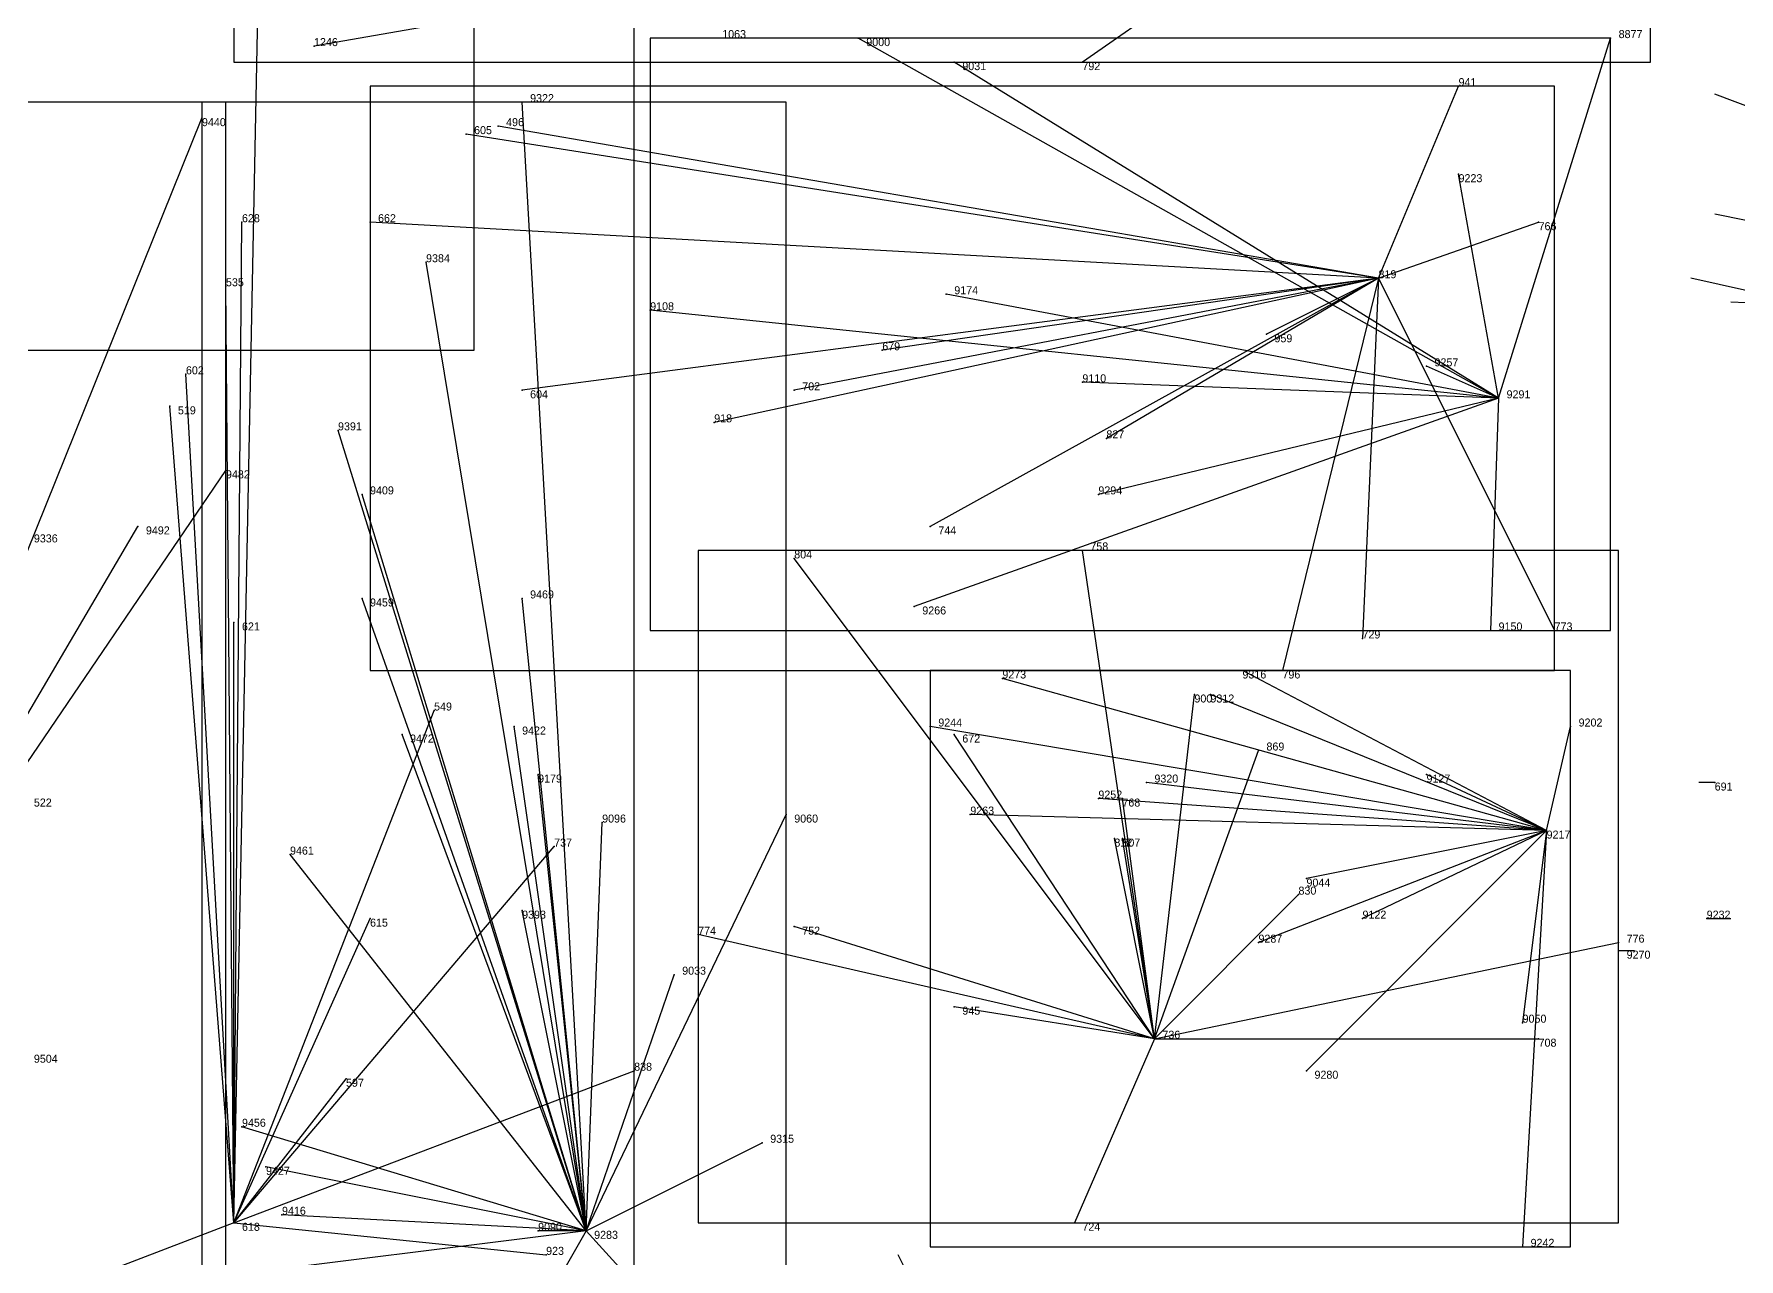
# Model space of a CAD drawing. Extents: x -0.07 to 1.1, y -0.07 to 1.1.
# Drawn here: x 0.695 to 0.908, y 0.1025 to 0.2555 of the extents above; entities that cross this region are included whole.
import ezdxf

# ---------------------------------------------------------------- set-up
doc = ezdxf.new("R2010")
doc.units = 0
for name, color, linetype in [('Clients', 3, 'CONTINUOUS'), ('Facilities', 3, 'CONTINUOUS'), ('Facilities_lines', 3, 'CONTINUOUS'), ('Min_max_boxes', 1, 'CONTINUOUS'), ('Normals', 1, 'CONTINUOUS'), ('Source_points', 5, 'CONTINUOUS'), ('Text', 3, 'CONTINUOUS')]:
    doc.layers.add(name, color=color, linetype=linetype)

msp = doc.modelspace()

# ---------------------------------------------------------------- linework, layer by layer
at = {"layer": 'Clients', "color": 5}
for p in [(0.73, 0.254), (0.798, 0.255, 1), (0.892, 0.255, 1), (0.81, 0.252, 1), (0.826, 0.252), (0.873, 0.249), (0.716, 0.245, 1), (0.756, 0.247, 1), (0.749, 0.243), (0.753, 0.244), (0.873, 0.238, 1), (0.721, 0.232), (0.737, 0.232), (0.883, 0.232), (0.744, 0.227, 1), (0.719, 0.224), (0.809, 0.223, 1), (0.772, 0.221, 1), (0.849, 0.218), (0.801, 0.216), (0.869, 0.214, 1), (0.714, 0.213), (0.756, 0.211), (0.79, 0.211), (0.826, 0.212, 1), (0.712, 0.209), (0.78, 0.207), (0.733, 0.206, 1), (0.829, 0.205), (0.719, 0.201, 1), (0.736, 0.198, 1), (0.828, 0.198, 1), (0.708, 0.194, 1), (0.807, 0.194), (0.79, 0.19), (0.826, 0.191), (0.736, 0.185, 1), (0.756, 0.185, 1), (0.805, 0.184, 1), (0.72, 0.182), (0.861, 0.18), (0.877, 0.181, 1), (0.885, 0.181), (0.816, 0.175, 1), (0.846, 0.176, 1), (0.851, 0.176), (0.84, 0.173), (0.842, 0.173, 1), (0.745, 0.171), (0.755, 0.169, 1), (0.807, 0.169, 1), (0.887, 0.169, 1), (0.741, 0.168, 1), (0.81, 0.168), (0.848, 0.166), (0.758, 0.163, 1), (0.834, 0.162, 1), (0.869, 0.163, 1), (0.828, 0.16, 1), (0.831, 0.16), (0.789, 0.158, 1), (0.812, 0.158, 1), (0.766, 0.157, 1), (0.76, 0.154), (0.83, 0.155), (0.831, 0.155), (0.727, 0.153, 1), (0.854, 0.15, 1), (0.853, 0.148), (0.737, 0.145), (0.756, 0.146, 1), (0.861, 0.145, 1), (0.778, 0.143), (0.79, 0.144), (0.848, 0.142, 1), (0.893, 0.142), (0.775, 0.138, 1), (0.81, 0.134), (0.881, 0.132, 1), (0.883, 0.13), (0.77, 0.126), (0.854, 0.126, 1), (0.734, 0.125), (0.721, 0.119, 1), (0.786, 0.117, 1), (0.724, 0.114, 1), (0.726, 0.108, 1), (0.825, 0.107), (0.758, 0.106, 1), (0.759, 0.103), (0.881, 0.104, 1)]:
    msp.add_point(p, dxfattribs=at)
at = {"layer": 'Facilities', "color": 3}
for p in [(0.863, 0.225), (0.878, 0.21, 1), (0.905, 0.162), (0.884, 0.156, 1), (0.904, 0.145, 1), (0.893, 0.141, 1), (0.835, 0.13), (0.72, 0.107), (0.764, 0.106, 1)]:
    msp.add_point(p, dxfattribs=at)
at = {"layer": 'Facilities_lines', "color": 3}
for p, q in [((0.862, 0.277), (0.73, 0.254)), ((0.862, 0.277), (0.826, 0.252)), ((0.72, 0.107), (0.723, 0.258)), ((0.878, 0.21, 1), (0.798, 0.255, 1)), ((0.878, 0.21, 1), (0.892, 0.255, 1)), ((0.878, 0.21, 1), (0.81, 0.252, 1)), ((0.863, 0.225), (0.873, 0.249)), ((0.668, 0.126, 1), (0.716, 0.245, 1)), ((0.764, 0.106, 1), (0.756, 0.247, 1)), ((0.863, 0.225), (0.749, 0.243)), ((0.863, 0.225), (0.753, 0.244)), ((0.878, 0.21, 1), (0.873, 0.238, 1)), ((0.72, 0.107), (0.721, 0.232)), ((0.863, 0.225), (0.737, 0.232)), ((0.863, 0.225), (0.883, 0.232)), ((0.764, 0.106, 1), (0.744, 0.227, 1)), ((0.72, 0.107), (0.719, 0.224)), ((0.863, 0.225), (0.756, 0.211)), ((0.863, 0.225), (0.78, 0.207)), ((0.863, 0.225), (0.79, 0.211)), ((0.863, 0.225), (0.801, 0.216)), ((0.863, 0.225), (0.807, 0.194)), ((0.863, 0.225), (0.829, 0.205)), ((0.863, 0.225), (0.849, 0.218)), ((0.863, 0.225), (0.851, 0.176)), ((0.863, 0.225), (0.861, 0.18)), ((0.863, 0.225), (0.885, 0.181)), ((0.878, 0.21, 1), (0.809, 0.223, 1)), ((0.878, 0.21, 1), (0.772, 0.221, 1)), ((0.878, 0.21, 1), (0.869, 0.214, 1)), ((0.72, 0.107), (0.714, 0.213)), ((0.878, 0.21, 1), (0.826, 0.212, 1)), ((0.72, 0.107), (0.712, 0.209)), ((0.878, 0.21, 1), (0.805, 0.184, 1)), ((0.878, 0.21, 1), (0.828, 0.198, 1)), ((0.878, 0.21, 1), (0.877, 0.181, 1)), ((0.764, 0.106, 1), (0.733, 0.206, 1)), ((0.668, 0.126, 1), (0.719, 0.201, 1)), ((0.764, 0.106, 1), (0.736, 0.198, 1)), ((0.668, 0.126, 1), (0.708, 0.194, 1)), ((0.835, 0.13), (0.79, 0.19)), ((0.835, 0.13), (0.826, 0.191)), ((0.764, 0.106, 1), (0.736, 0.185, 1)), ((0.764, 0.106, 1), (0.756, 0.185, 1)), ((0.72, 0.107), (0.72, 0.182)), ((0.884, 0.156, 1), (0.816, 0.175, 1)), ((0.884, 0.156, 1), (0.846, 0.176, 1)), ((0.835, 0.13), (0.84, 0.173)), ((0.884, 0.156, 1), (0.842, 0.173, 1)), ((0.72, 0.107), (0.745, 0.171)), ((0.764, 0.106, 1), (0.755, 0.169, 1)), ((0.884, 0.156, 1), (0.807, 0.169, 1)), ((0.884, 0.156, 1), (0.887, 0.169, 1)), ((0.764, 0.106, 1), (0.741, 0.168, 1)), ((0.835, 0.13), (0.81, 0.168)), ((0.835, 0.13), (0.848, 0.166)), ((0.764, 0.106, 1), (0.758, 0.163, 1)), ((0.884, 0.156, 1), (0.834, 0.162, 1)), ((0.884, 0.156, 1), (0.869, 0.163, 1)), ((0.884, 0.156, 1), (0.828, 0.16, 1)), ((0.835, 0.13), (0.831, 0.16)), ((0.764, 0.106, 1), (0.789, 0.158, 1)), ((0.884, 0.156, 1), (0.812, 0.158, 1)), ((0.764, 0.106, 1), (0.766, 0.157, 1)), ((0.884, 0.156, 1), (0.848, 0.142, 1)), ((0.884, 0.156, 1), (0.854, 0.15, 1)), ((0.884, 0.156, 1), (0.854, 0.126, 1)), ((0.884, 0.156, 1), (0.861, 0.145, 1)), ((0.884, 0.156, 1), (0.881, 0.132, 1)), ((0.884, 0.156, 1), (0.881, 0.104, 1)), ((0.72, 0.107), (0.76, 0.154)), ((0.835, 0.13), (0.83, 0.155)), ((0.835, 0.13), (0.831, 0.155)), ((0.764, 0.106, 1), (0.727, 0.153, 1)), ((0.835, 0.13), (0.853, 0.148)), ((0.72, 0.107), (0.737, 0.145)), ((0.764, 0.106, 1), (0.756, 0.146, 1)), ((0.835, 0.13), (0.778, 0.143)), ((0.835, 0.13), (0.79, 0.144)), ((0.835, 0.13), (0.893, 0.142)), ((0.764, 0.106, 1), (0.775, 0.138, 1)), ((0.835, 0.13), (0.81, 0.134)), ((0.835, 0.13), (0.825, 0.107)), ((0.835, 0.13), (0.883, 0.13)), ((0.72, 0.107), (0.77, 0.126)), ((0.72, 0.107), (0.734, 0.125)), ((0.764, 0.106, 1), (0.721, 0.119, 1)), ((0.764, 0.106, 1), (0.786, 0.117, 1)), ((0.764, 0.106, 1), (0.724, 0.114, 1)), ((0.72, 0.107), (0.686, 0.094)), ((0.72, 0.107), (0.759, 0.103)), ((0.764, 0.106, 1), (0.726, 0.108, 1)), ((0.764, 0.106, 1), (0.716, 0.1, 1)), ((0.764, 0.106, 1), (0.758, 0.106, 1)), ((0.764, 0.106, 1), (0.76, 0.099, 1)), ((0.764, 0.106, 1), (0.774, 0.095, 1))]:
    msp.add_line(p, q, dxfattribs=at)
at = {"layer": 'Min_max_boxes', "color": 1}
for p, q in [((0.75, 0.216), (0.75, 0.45)), ((0.75, 0.216), (0.75, 0.45)), ((0.72, 0.359), (0.72, 0.252)), ((0.72, 0.359), (0.72, 0.252)), ((0.897, 0.252), (0.897, 0.359)), ((0.897, 0.252), (0.897, 0.359)), ((0.77, 0.094), (0.77, 0.258)), ((0.77, 0.094), (0.77, 0.258)), ((0.892, 0.255, 1), (0.772, 0.255, 1)), ((0.772, 0.255, 1), (0.772, 0.181, 1)), ((0.892, 0.255, 1), (0.772, 0.255, 1)), ((0.772, 0.255, 1), (0.772, 0.181, 1)), ((0.772, 0.255, 1), (0.772, 0.255, 1)), ((0.892, 0.181, 1), (0.892, 0.255, 1)), ((0.892, 0.181, 1), (0.892, 0.255, 1)), ((0.892, 0.255, 1), (0.892, 0.255, 1)), ((0.72, 0.252), (0.897, 0.252)), ((0.72, 0.252), (0.897, 0.252)), ((0.72, 0.252), (0.72, 0.252)), ((0.897, 0.252), (0.897, 0.252)), ((0.885, 0.249), (0.737, 0.249)), ((0.737, 0.249), (0.737, 0.176)), ((0.885, 0.249), (0.737, 0.249)), ((0.737, 0.249), (0.737, 0.176)), ((0.737, 0.249), (0.737, 0.249)), ((0.885, 0.176), (0.885, 0.249)), ((0.885, 0.176), (0.885, 0.249)), ((0.885, 0.249), (0.885, 0.249)), ((0.719, 0.247, 1), (0.642, 0.247, 1)), ((0.719, 0.247, 1), (0.642, 0.247, 1)), ((0.789, 0.247, 1), (0.716, 0.247, 1)), ((0.716, 0.247, 1), (0.716, 0.095, 1)), ((0.789, 0.247, 1), (0.716, 0.247, 1)), ((0.716, 0.247, 1), (0.716, 0.095, 1)), ((0.716, 0.247, 1), (0.716, 0.247, 1)), ((0.719, 0.098, 1), (0.719, 0.247, 1)), ((0.719, 0.098, 1), (0.719, 0.247, 1)), ((0.719, 0.247, 1), (0.719, 0.247, 1)), ((0.789, 0.095, 1), (0.789, 0.247, 1)), ((0.789, 0.095, 1), (0.789, 0.247, 1)), ((0.789, 0.247, 1), (0.789, 0.247, 1)), ((0.462, 0.216), (0.75, 0.216)), ((0.462, 0.216), (0.75, 0.216)), ((0.75, 0.216), (0.75, 0.216)), ((0.893, 0.191), (0.778, 0.191)), ((0.778, 0.191), (0.778, 0.107)), ((0.893, 0.191), (0.778, 0.191)), ((0.778, 0.191), (0.778, 0.107)), ((0.778, 0.191), (0.778, 0.191)), ((0.893, 0.107), (0.893, 0.191)), ((0.893, 0.107), (0.893, 0.191)), ((0.893, 0.191), (0.893, 0.191)), ((0.772, 0.181, 1), (0.892, 0.181, 1)), ((0.772, 0.181, 1), (0.892, 0.181, 1)), ((0.772, 0.181, 1), (0.772, 0.181, 1)), ((0.892, 0.181, 1), (0.892, 0.181, 1)), ((0.737, 0.176), (0.885, 0.176)), ((0.737, 0.176), (0.885, 0.176)), ((0.737, 0.176), (0.737, 0.176)), ((0.887, 0.176, 1), (0.807, 0.176, 1)), ((0.807, 0.176, 1), (0.807, 0.104, 1)), ((0.887, 0.176, 1), (0.807, 0.176, 1)), ((0.807, 0.176, 1), (0.807, 0.104, 1)), ((0.807, 0.176, 1), (0.807, 0.176, 1)), ((0.885, 0.176), (0.885, 0.176)), ((0.887, 0.104, 1), (0.887, 0.176, 1)), ((0.887, 0.104, 1), (0.887, 0.176, 1)), ((0.887, 0.176, 1), (0.887, 0.176, 1)), ((0.778, 0.107), (0.893, 0.107)), ((0.778, 0.107), (0.893, 0.107)), ((0.778, 0.107), (0.778, 0.107)), ((0.893, 0.107), (0.893, 0.107)), ((0.807, 0.104, 1), (0.887, 0.104, 1)), ((0.807, 0.104, 1), (0.887, 0.104, 1)), ((0.807, 0.104, 1), (0.807, 0.104, 1)), ((0.887, 0.104, 1), (0.887, 0.104, 1))]:
    msp.add_line(p, q, dxfattribs=at)
at = {"layer": 'Normals', "color": 1}
for p, q in [((0.73, 0.254), (0.73, 0.254, 0.1)), ((0.798, 0.255, 1), (0.798, 0.255, 1.1)), ((0.892, 0.255, 1), (0.892, 0.255, 1.1)), ((0.81, 0.252, 1), (0.81, 0.252, 1.1)), ((0.826, 0.252), (0.826, 0.252, 0.1)), ((0.873, 0.249), (0.873, 0.249, 0.1)), ((0.929, 0.239), (0.905, 0.248, 0.097)), ((0.716, 0.245, 1), (0.716, 0.245, 1.1)), ((0.756, 0.247, 1), (0.756, 0.247, 1.1)), ((0.749, 0.243), (0.749, 0.243, 0.1)), ((0.753, 0.244), (0.753, 0.244, 0.1)), ((0.873, 0.238, 1), (0.873, 0.238, 1.1)), ((0.92, 0.23), (0.905, 0.233, 0.099)), ((0.721, 0.232), (0.721, 0.232, 0.1)), ((0.737, 0.232), (0.737, 0.232, 0.1)), ((0.883, 0.232), (0.883, 0.232, 0.1)), ((0.744, 0.227, 1), (0.744, 0.227, 1.1)), ((0.719, 0.224), (0.719, 0.224, 0.1)), ((0.863, 0.225), (0.863, 0.225, 0.1)), ((0.92, 0.221), (0.902, 0.225, 0.098)), ((0.809, 0.223, 1), (0.809, 0.223, 1.1)), ((0.932, 0.221), (0.907, 0.222, 0.097)), ((0.772, 0.221, 1), (0.772, 0.221, 1.1)), ((0.849, 0.218), (0.849, 0.218, 0.1)), ((0.801, 0.216), (0.801, 0.216, 0.1)), ((0.869, 0.214, 1), (0.869, 0.214, 1.1)), ((0.714, 0.213), (0.714, 0.213, 0.1)), ((0.756, 0.211), (0.756, 0.211, 0.1)), ((0.79, 0.211), (0.79, 0.211, 0.1)), ((0.826, 0.212, 1), (0.826, 0.212, 1.1)), ((0.712, 0.209), (0.712, 0.209, 0.1)), ((0.878, 0.21, 1), (0.878, 0.21, 1.1)), ((0.78, 0.207), (0.78, 0.207, 0.1)), ((0.733, 0.206, 1), (0.733, 0.206, 1.1)), ((0.829, 0.205), (0.829, 0.205, 0.1)), ((0.719, 0.201, 1), (0.719, 0.201, 1.1)), ((0.736, 0.198, 1), (0.736, 0.198, 1.1)), ((0.828, 0.198, 1), (0.828, 0.198, 1.1)), ((0.708, 0.194, 1), (0.708, 0.194, 1.1)), ((0.807, 0.194), (0.807, 0.194, 0.1)), ((0.79, 0.19), (0.79, 0.19, 0.1)), ((0.826, 0.191), (0.826, 0.191, 0.1)), ((0.736, 0.185, 1), (0.736, 0.185, 1.1)), ((0.756, 0.185, 1), (0.756, 0.185, 1.1)), ((0.805, 0.184, 1), (0.805, 0.184, 1.1)), ((0.72, 0.182), (0.72, 0.182, 0.1)), ((0.861, 0.18), (0.861, 0.18, 0.1)), ((0.877, 0.181, 1), (0.877, 0.181, 1.1)), ((0.885, 0.181), (0.885, 0.181, 0.1)), ((0.816, 0.175, 1), (0.816, 0.175, 1.1)), ((0.846, 0.176, 1), (0.846, 0.176, 1.1)), ((0.851, 0.176), (0.851, 0.176, 0.1)), ((0.84, 0.173), (0.84, 0.173, 0.1)), ((0.842, 0.173, 1), (0.842, 0.173, 1.1)), ((0.745, 0.171), (0.745, 0.171, 0.1)), ((0.755, 0.169, 1), (0.755, 0.169, 1.1)), ((0.807, 0.169, 1), (0.807, 0.169, 1.1)), ((0.887, 0.169, 1), (0.887, 0.169, 1.1)), ((0.741, 0.168, 1), (0.741, 0.168, 1.1)), ((0.81, 0.168), (0.81, 0.168, 0.1)), ((0.848, 0.166), (0.848, 0.166, 0.1)), ((0.758, 0.163, 1), (0.758, 0.163, 1.1)), ((0.834, 0.162, 1), (0.834, 0.162, 1.1)), ((0.869, 0.163, 1), (0.869, 0.163, 1.1)), ((0.905, 0.162), (0.903, 0.162, 0.1)), ((0.828, 0.16, 1), (0.828, 0.16, 1.1)), ((0.831, 0.16), (0.831, 0.16, 0.1)), ((0.789, 0.158, 1), (0.789, 0.158, 1.1)), ((0.812, 0.158, 1), (0.812, 0.158, 1.1)), ((0.766, 0.157, 1), (0.766, 0.157, 1.1)), ((0.884, 0.156, 1), (0.884, 0.156, 1.1)), ((0.76, 0.154), (0.76, 0.154, 0.1)), ((0.83, 0.155), (0.83, 0.155, 0.1)), ((0.831, 0.155), (0.831, 0.155, 0.1)), ((0.727, 0.153, 1), (0.727, 0.153, 1.1)), ((0.854, 0.15, 1), (0.854, 0.15, 1.1)), ((0.853, 0.148), (0.853, 0.148, 0.1)), ((0.737, 0.145), (0.737, 0.145, 0.1)), ((0.756, 0.146, 1), (0.756, 0.146, 1.1)), ((0.861, 0.145, 1), (0.861, 0.145, 1.1)), ((0.904, 0.145, 1), (0.907, 0.145, 1.1)), ((0.778, 0.143), (0.778, 0.143, 0.1)), ((0.79, 0.144), (0.79, 0.144, 0.1)), ((0.848, 0.142, 1), (0.848, 0.142, 1.1)), ((0.893, 0.142), (0.893, 0.142, 0.1)), ((0.893, 0.141, 1), (0.895, 0.141, 1.1)), ((0.775, 0.138, 1), (0.775, 0.138, 1.1)), ((0.81, 0.134), (0.81, 0.134, 0.1)), ((0.835, 0.13), (0.835, 0.13, 0.1)), ((0.881, 0.132, 1), (0.881, 0.132, 1.1)), ((0.883, 0.13), (0.883, 0.13, 0.1)), ((0.77, 0.126), (0.77, 0.126, 0.1)), ((0.854, 0.126, 1), (0.854, 0.126, 1.1)), ((0.734, 0.125), (0.734, 0.125, 0.1)), ((0.721, 0.119, 1), (0.721, 0.119, 1.1)), ((0.786, 0.117, 1), (0.786, 0.117, 1.1)), ((0.724, 0.114, 1), (0.724, 0.114, 1.1)), ((0.72, 0.107), (0.72, 0.107, 0.1)), ((0.726, 0.108, 1), (0.726, 0.108, 1.1)), ((0.825, 0.107), (0.825, 0.107, 0.1)), ((0.758, 0.106, 1), (0.758, 0.106, 1.1)), ((0.764, 0.106, 1), (0.764, 0.106, 1.1)), ((0.759, 0.103), (0.759, 0.103, 0.1)), ((0.804, 0.101), (0.803, 0.103, 0.1)), ((0.881, 0.104, 1), (0.881, 0.104, 1.1))]:
    msp.add_line(p, q, dxfattribs=at)
at = {"layer": 'Source_points', "color": 5}
for p in [(0.73, 0.254), (0.798, 0.255, 1), (0.892, 0.255, 1), (0.81, 0.252, 1), (0.826, 0.252), (0.873, 0.249), (0.716, 0.245, 1), (0.756, 0.247, 1), (0.749, 0.243), (0.753, 0.244), (0.873, 0.238, 1), (0.721, 0.232), (0.737, 0.232), (0.883, 0.232), (0.744, 0.227, 1), (0.719, 0.224), (0.863, 0.225), (0.809, 0.223, 1), (0.772, 0.221, 1), (0.849, 0.218), (0.801, 0.216), (0.869, 0.214, 1), (0.714, 0.213), (0.756, 0.211), (0.79, 0.211), (0.826, 0.212, 1), (0.712, 0.209), (0.878, 0.21, 1), (0.78, 0.207), (0.733, 0.206, 1), (0.829, 0.205), (0.719, 0.201, 1), (0.736, 0.198, 1), (0.828, 0.198, 1), (0.708, 0.194, 1), (0.807, 0.194), (0.79, 0.19), (0.826, 0.191), (0.736, 0.185, 1), (0.756, 0.185, 1), (0.805, 0.184, 1), (0.72, 0.182), (0.861, 0.18), (0.877, 0.181, 1), (0.885, 0.181), (0.816, 0.175, 1), (0.846, 0.176, 1), (0.851, 0.176), (0.84, 0.173), (0.842, 0.173, 1), (0.745, 0.171), (0.755, 0.169, 1), (0.807, 0.169, 1), (0.887, 0.169, 1), (0.741, 0.168, 1), (0.81, 0.168), (0.848, 0.166), (0.758, 0.163, 1), (0.834, 0.162, 1), (0.869, 0.163, 1), (0.905, 0.162), (0.828, 0.16, 1), (0.831, 0.16), (0.789, 0.158, 1), (0.812, 0.158, 1), (0.766, 0.157, 1), (0.884, 0.156, 1), (0.76, 0.154), (0.83, 0.155), (0.831, 0.155), (0.727, 0.153, 1), (0.854, 0.15, 1), (0.853, 0.148), (0.737, 0.145), (0.756, 0.146, 1), (0.861, 0.145, 1), (0.904, 0.145, 1), (0.778, 0.143), (0.79, 0.144), (0.848, 0.142, 1), (0.893, 0.142), (0.893, 0.141, 1), (0.775, 0.138, 1), (0.81, 0.134), (0.835, 0.13), (0.881, 0.132, 1), (0.883, 0.13), (0.77, 0.126), (0.854, 0.126, 1), (0.734, 0.125), (0.721, 0.119, 1), (0.786, 0.117, 1), (0.724, 0.114, 1), (0.72, 0.107), (0.726, 0.108, 1), (0.825, 0.107), (0.758, 0.106, 1), (0.764, 0.106, 1), (0.759, 0.103), (0.881, 0.104, 1)]:
    msp.add_point(p, dxfattribs=at)

# ---------------------------------------------------------------- texts
at = {"layer": 'Text', "color": 3}
for s, p in [('1063', (0.781, 0.255)), ('8877', (0.893, 0.255, 1)), ('1246', (0.73, 0.254)), ('9000', (0.799, 0.254, 1)), ('9031', (0.811, 0.251, 1)), ('792', (0.826, 0.251)), ('941', (0.873, 0.249)), ('9322', (0.757, 0.247, 1)), ('9440', (0.716, 0.244, 1)), ('496', (0.754, 0.244)), ('605', (0.75, 0.243)), ('9223', (0.873, 0.237, 1)), ('628', (0.721, 0.232)), ('662', (0.738, 0.232)), ('766', (0.883, 0.231)), ('9384', (0.744, 0.227, 1)), ('819', (0.863, 0.225)), ('535', (0.719, 0.224)), ('9174', (0.81, 0.223, 1)), ('9108', (0.772, 0.221, 1)), ('959', (0.85, 0.217)), ('679', (0.801, 0.216)), ('602', (0.714, 0.213)), ('9110', (0.826, 0.212, 1)), ('9257', (0.87, 0.214, 1)), ('604', (0.757, 0.21)), ('702', (0.791, 0.211)), ('9291', (0.879, 0.21, 1)), ('519', (0.713, 0.208)), ('9391', (0.733, 0.206, 1)), ('918', (0.78, 0.207)), ('827', (0.829, 0.205)), ('9482', (0.719, 0.2, 1)), ('9409', (0.737, 0.198, 1)), ('9294', (0.828, 0.198, 1)), ('9492', (0.709, 0.193, 1)), ('744', (0.808, 0.193)), ('9336', (0.695, 0.192, 1)), ('758', (0.827, 0.191)), ('804', (0.79, 0.19)), ('9469', (0.757, 0.185, 1)), ('9459', (0.737, 0.184, 1)), ('9266', (0.806, 0.183, 1)), ('621', (0.721, 0.181)), ('9150', (0.878, 0.181, 1)), ('773', (0.885, 0.181)), ('729', (0.861, 0.18)), ('9273', (0.816, 0.175, 1)), ('9316', (0.846, 0.175, 1)), ('796', (0.851, 0.175)), ('900', (0.84, 0.172)), ('9312', (0.842, 0.172, 1)), ('549', (0.745, 0.171)), ('9422', (0.756, 0.168, 1)), ('9244', (0.808, 0.169, 1)), ('9202', (0.888, 0.169, 1)), ('9472', (0.742, 0.167, 1)), ('672', (0.811, 0.167)), ('869', (0.849, 0.166)), ('9179', (0.758, 0.162, 1)), ('9320', (0.835, 0.162, 1)), ('9127', (0.869, 0.162, 1)), ('691', (0.905, 0.161)), ('522', (0.695, 0.159)), ('9252', (0.828, 0.16, 1)), ('768', (0.831, 0.159)), ('9096', (0.766, 0.157, 1)), ('9060', (0.79, 0.157, 1)), ('9263', (0.812, 0.158, 1)), ('9217', (0.884, 0.155, 1)), ('9461', (0.727, 0.153, 1)), ('737', (0.76, 0.154)), ('812', (0.83, 0.154)), ('807', (0.831, 0.154)), ('9044', (0.854, 0.149, 1)), ('830', (0.853, 0.148)), ('615', (0.737, 0.144)), ('9393', (0.756, 0.145, 1)), ('9122', (0.861, 0.145, 1)), ('9232', (0.904, 0.145, 1)), ('774', (0.778, 0.143)), ('752', (0.791, 0.143)), ('9287', (0.848, 0.142, 1)), ('776', (0.894, 0.142)), ('9270', (0.894, 0.14, 1)), ('9033', (0.776, 0.138, 1)), ('945', (0.811, 0.133)), ('9050', (0.881, 0.132, 1)), ('736', (0.836, 0.13)), ('708', (0.883, 0.129)), ('9504', (0.695, 0.127, 1)), ('838', (0.77, 0.126)), ('9280', (0.855, 0.125, 1)), ('597', (0.734, 0.124)), ('9456', (0.721, 0.119, 1)), ('9315', (0.787, 0.117, 1)), ('9427', (0.724, 0.113, 1)), ('9416', (0.726, 0.108, 1)), ('618', (0.721, 0.106)), ('9090', (0.758, 0.106, 1)), ('724', (0.826, 0.106)), ('9283', (0.765, 0.105, 1)), ('9242', (0.882, 0.104, 1)), ('923', (0.759, 0.103))]:
    msp.add_text(s, height=0.001, dxfattribs=at).set_placement(p)

doc.saveas('drawing.dxf')
